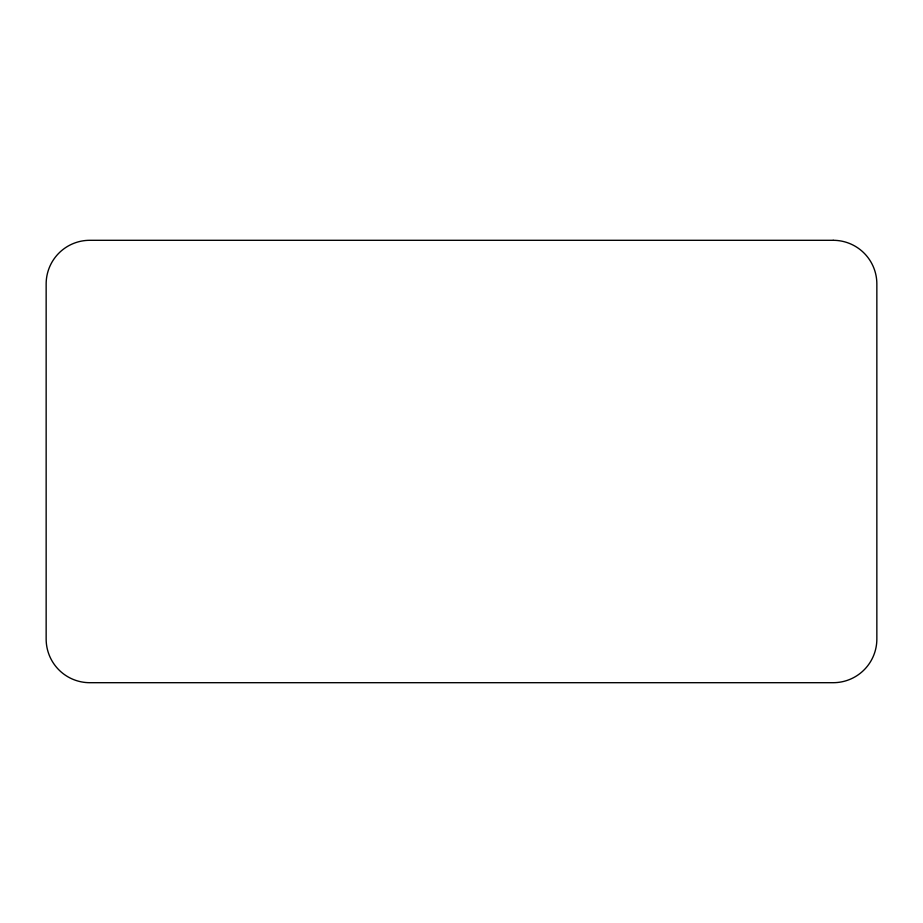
<?xml version="1.0" encoding="UTF-8"?>
<svg xmlns="http://www.w3.org/2000/svg" width="923" height="923" viewBox="0 0 923 923"><rect width="100%" height="100%" fill="white"/><g stroke="black" fill="none" stroke-linecap="round" stroke-linejoin="round"><path stroke-width="1.38" d="M833.204 240.303L89.796 240.303A43.646 43.646 0 0 0 46.15 283.949L46.15 639.051A43.646 43.646 0 0 0 89.796 682.697L833.204 682.697A43.646 43.646 0 0 0 876.85 639.051L876.85 283.949A43.646 43.646 0 0 0 833.204 240.303"/></g></svg>
